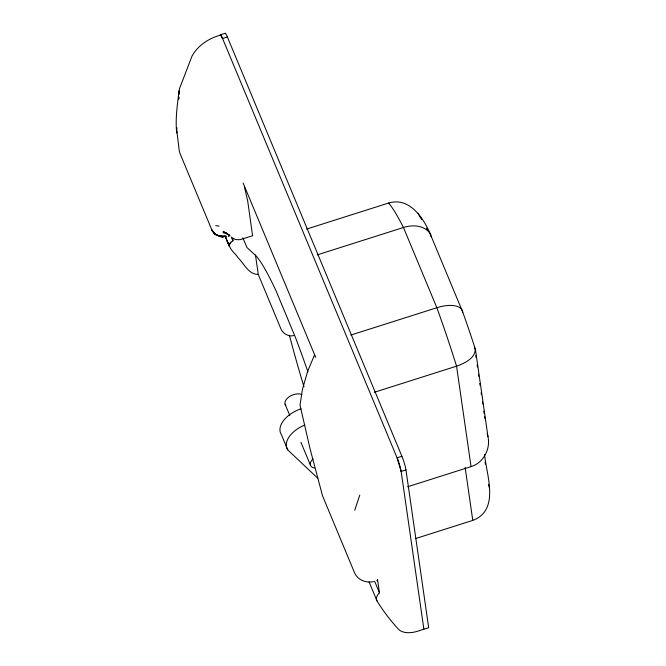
<?xml version="1.0" encoding="UTF-8"?>
<svg xmlns="http://www.w3.org/2000/svg" width="666" height="666" viewBox="0 0 666 666"><rect width="100%" height="100%" fill="white"/><g stroke="black" fill="none" stroke-linecap="round" stroke-linejoin="round"><path stroke-width="1" d="M350.732 335.098L436.863 307.725A26.182 11.846 -21.1 0 1 450.974 305.403C455.511 305.552 461.971 306.726 462.762 312.146A151.324 18.19 72.4 0 1 474.458 346.42C478.263 356.901 464.568 363.42 456.568 366.158L374.4 392.274M233.092 238.145A185.381 22.278 72.4 0 0 232.934 240.842C223.734 245.338 235.273 252.764 237.962 257.592C244.106 263.603 248.301 274.359 258.266 274.45L281.077 329.245C283.316 334.082 289.252 337.129 294.43 335.431M176.823 130.936L179.262 150.791L180.145 153.813L212.113 230.569L215.318 234.59L220.513 236.713M178.704 99.134L178.829 97.086L178.663 99.084M176.831 127.631L176.698 132.984C175.175 118.24 177.464 103.538 179.379 88.953L192.024 56.086C197.86 45.446 209.299 37.929 220.712 35.115M354.737 510.281L359.757 495.163M229.121 245.304L230.911 242.382M220.371 34.932L220.163 35.531A10.156 1.224 72.4 0 1 222.569 38.528L397.127 457.933L401.157 471.528M415.359 538.636L472.777 520.396C500.241 510.139 486.421 474.683 484.548 454.57M407.684 486.754L471.045 466.616C483.399 462.903 490.742 449.026 487.962 436.621L475.324 348.651M220.354 34.823L225.158 33.3M222.577 38.528L227.381 36.996L401.914 456.302A10.156 1.224 72.4 0 1 405.952 469.896L428.688 627.697L417.557 631.235A20.313 11.822 -22.6 0 1 398.435 629.187A507.792 295.596 -22.6 0 1 377.006 600.94L369.047 581.851M306.485 229.129L388.661 203.013C410.747 196.462 424.975 220.246 431.718 237.387M317.332 254.853L403.463 227.489A26.182 18.282 -24.4 0 1 417.982 226.232C423.21 227.131 428.313 229.92 430.827 234.757M401.914 456.302L397.111 457.825A10.156 1.224 72.4 0 1 401.148 471.428L423.884 629.22M401.148 471.428L405.952 469.905M228.205 236.055L229.995 235.622A9.89 1.898 -18.6 0 1 228.446 235.914M373.659 581.659C366.383 583.208 357.867 580.186 354.687 573.11L322.494 495.72L310.015 448.584L300.016 405.086L302.481 389.16L307.65 371.362L314.269 355.536L314.76 355.627M225.774 232.459L223.093 232.617L227.248 233.858M224.542 235.747L219.847 235.922L221.437 236.047M215.751 225.566L219.014 226.14M227.139 233.724L223.11 231.427L229.537 235.14L225.524 232.8L228.213 234.64M231.976 237.804L235.764 239.618L239.885 239.693A8.3 4.729 -22.4 0 0 241.109 239.369L252.58 235.722L247.702 201.04L244.33 186.43M300.99 408.782A25.391 14.777 -22.6 0 0 281.41 434.665L287.762 449.916L317.74 478.221M220.896 35.298L222.586 38.628M417.923 213.27L421.611 219.564M432.009 238.261L462.762 312.146M243.157 183.092L315.709 357.384M242.932 237.904L246.911 247.469L255.985 255.811A166.05 19.955 72.4 0 1 276.248 291.3L295.288 337.046A166.05 19.955 72.4 0 1 307.942 371.919M231.335 237.004L232.934 240.842M374.658 581.31L379.454 592.832A12.188 7.093 -22.6 0 0 376.432 599.342L377.006 600.94M285.048 404.154L289.81 415.584M300.915 442.274L310.431 465.143M225.25 236.463L229.212 245.995M487.171 433.749L487.962 436.621M488.494 484.307L489.385 487.995M379.454 592.832L377.53 579.653A10.156 1.224 72.4 0 1 376.823 580.502M474.458 346.42L474.75 348.476M475.79 355.669L476.082 357.734M477.122 364.926L477.422 366.983M478.454 374.184L478.754 376.24M479.786 383.433L480.086 385.489M481.127 392.69L481.418 394.747M482.459 401.939L482.75 403.996M483.791 411.197L484.09 413.253M484.532 416.342L484.831 418.398M485.106 462.079L485.406 464.119M471.045 466.616L456.568 366.158A177.73 21.362 72.4 0 0 436.863 307.725L403.463 227.489A177.73 21.362 72.4 0 0 388.661 203.013M465.143 467.382L472.777 520.396M258.266 274.45L256.202 260.131A185.381 22.278 72.4 0 1 255.503 254.97M287.762 449.916A25.391 14.777 -22.6 0 1 304.67 425.041M314.46 468.09A10.156 5.911 -22.6 0 1 313.037 458.966M285.822 405.494A10.156 5.911 -22.6 0 1 289.277 396.695A10.156 5.911 -22.6 0 1 301.865 394.597M426.398 228.13A151.324 18.19 72.4 0 1 427.738 230.411M430.544 235.473A151.324 18.19 72.4 0 1 431.518 237.312M225.008 33.5A10.156 1.224 72.4 0 1 227.381 36.996M303.996 386.846A187.887 22.577 72.4 0 1 289.41 335.298M179.196 90.934L179.012 94.006L179.196 90.934M225.749 236.239L222.211 236.946L226.249 236.239L221.27 236.871L225.749 236.239M219.597 236.205L215.459 234.124L219.597 236.205M215.318 234.59L212.113 230.569L215.318 234.59M214.244 233.1L211.838 229.87L214.244 233.1M229.47 246.512L225.499 236.971L229.47 246.512"/></g></svg>
